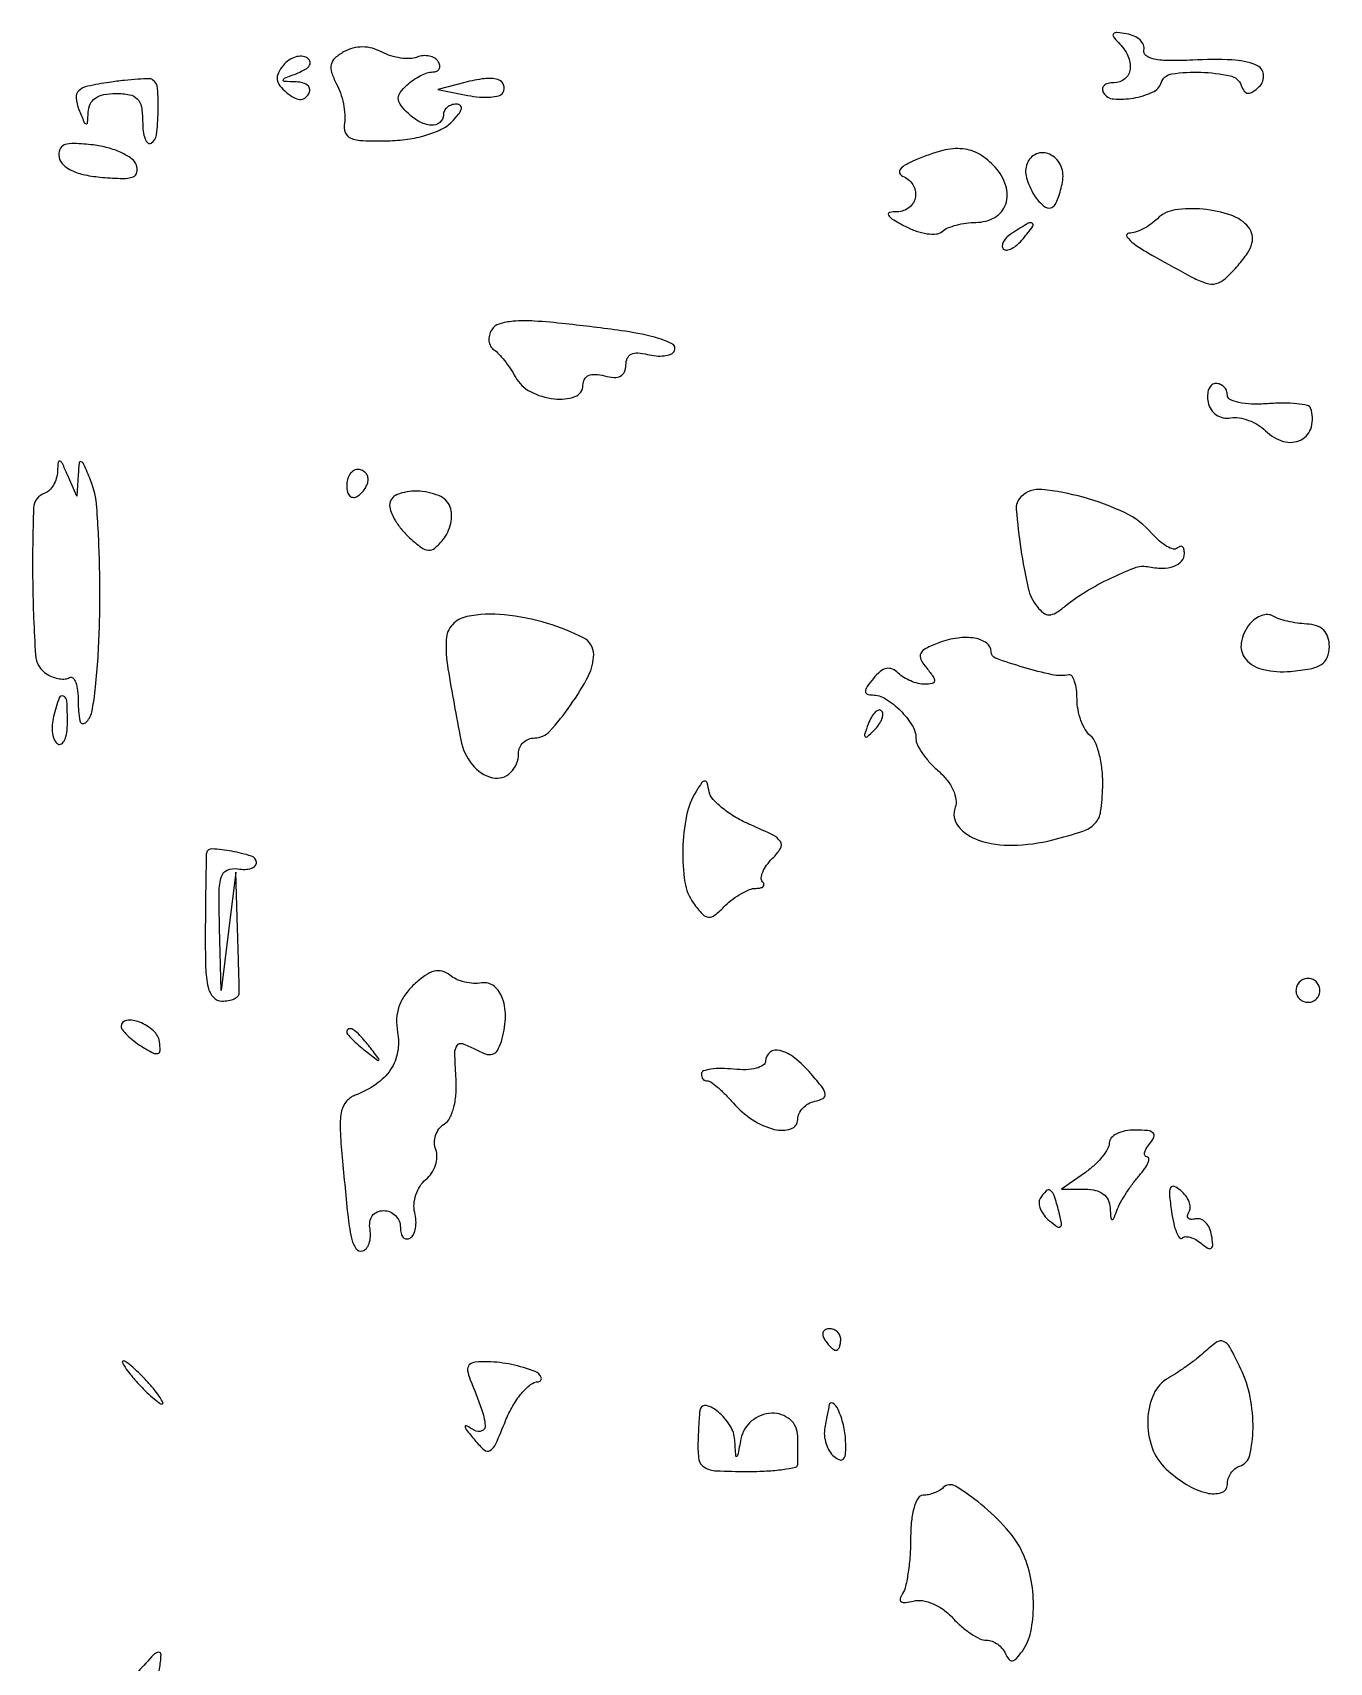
# Model space of a CAD drawing. Extents: x 0 to 5034, y 0 to 2560.
# Drawn here: x 1570.8 to 1691.5, y 1090.9 to 1242.7 of the extents above; entities that cross this region are included whole.
import ezdxf

# ---------------------------------------------------------------- set-up
doc = ezdxf.new("R2010")
doc.units = 0

msp = doc.modelspace()

# ---------------------------------------------------------------- linework, layer by layer
for points in [[(1671.869301, 1241.730699, -0.085088), (1672.740061, 1240.499651, -0.140966), (1672.948512, 1239.253772, -0.196846), (1672.45587, 1238.358456, -0.17141), (1671.440983, 1238, 0.061271), (1670.88593, 1237.931727, 0.130619), (1670.510316, 1237.724306, 0.191575), (1670.370329, 1237.417391, 0.151885), (1670.462011, 1237.061467, 0.239677), (1671.407634, 1236.48593, 0.061969), (1673.245218, 1236.573311, 0.061325), (1675.033367, 1237.114313, 0.21125), (1675.830031, 1237.990092, -0.284157), (1676.830334, 1238.824676, -0.043471), (1679.538116, 1238.972997, -0.043423), (1682.251483, 1238.648691, -0.258967), (1683.291667, 1237.75, 0.067221), (1683.575581, 1237.212138, 0.224514), (1683.915035, 1237.022632, 0.169768), (1684.349412, 1237.142319, 0.03709), (1684.962132, 1237.637132, 0.240045), (1685.365796, 1238.756378, 0.273001), (1684.676661, 1239.647902, 0.085059), (1682.422242, 1240.128471, 0.02334), (1678.77782, 1240.105309, -0.014366), (1676.589638, 1240.052136, -0.049641), (1675.181016, 1240.198643, -0.104328), (1674.418797, 1240.530598, -0.303565), (1674.224842, 1241.041689, 0.157568), (1674.183644, 1241.520559, 0.105118), (1673.866717, 1241.97609, 0.084708), (1673.317959, 1242.33913, 0.062646), (1672.619301, 1242.547862, 0.018889), (1671.717786, 1242.663358, 0.233583), (1671.404429, 1242.542074, 0.364135), (1671.392605, 1242.274389, 0.032792)], [(1599.717566, 1240.861818, 0.055002), (1598.907591, 1240.283448, 0.154088), (1598.556152, 1239.690497, 0.139244), (1598.590701, 1238.962926, 0.041834), (1599.034628, 1237.935297, -0.041385), (1599.414456, 1237.058208, -0.031026), (1599.68912, 1236.041774, -0.031715), (1599.827941, 1235.045732, -0.060332), (1599.791239, 1234.238686, 0.129034), (1599.870147, 1233.37094, 0.211511), (1600.372227, 1232.847123, 0.089256), (1601.499389, 1232.604914, 0.013653), (1603.804631, 1232.590345, 0.030096), (1605.663712, 1232.741558, 0.036033), (1607.379946, 1233.113406, 0.040129), (1608.806249, 1233.65944, 0.085096), (1609.768917, 1234.340345, 0.025012), (1610.416235, 1235.055883, 0.106196), (1610.678097, 1235.566613, 0.293654), (1610.581932, 1235.86778, 0.174353), (1610.214286, 1236, 0.080927), (1609.750485, 1235.924437, 0.091736), (1609.356696, 1235.70625, 0.100718), (1609.093407, 1235.381403, 0.120669), (1609, 1235, -0.226254), (1608.661214, 1234.28964, -0.192832), (1607.861064, 1234.042319, -0.111701), (1606.720995, 1234.399596, -0.064898), (1605.578692, 1235.278451, -0.042722), (1604.978427, 1235.991101, -0.157868), (1604.805956, 1236.545774, -0.159462), (1604.992083, 1237.092827, -0.043835), (1605.607915, 1237.778451, -0.03719), (1606.189547, 1238.24593, -0.033352), (1606.854943, 1238.64117, -0.034931), (1607.502109, 1238.914389, -0.082598), (1608.016811, 1239, 0.097333), (1608.391316, 1239.073601, 0.174905), (1608.620931, 1239.280921, 0.17067), (1608.668481, 1239.591357, 0.092129), (1608.526992, 1239.956326, 0.120907), (1608.196229, 1240.281304, 0.081568), (1607.701305, 1240.475066, 0.073975), (1607.121611, 1240.51146, 0.070473), (1606.546116, 1240.379323, -0.084617), (1605.880091, 1240.245993, -0.042344), (1605.019943, 1240.294121, -0.040442), (1604.114371, 1240.497929, -0.047332), (1603.302318, 1240.838204, 0.055804), (1602.395759, 1241.200195, 0.06555), (1601.479984, 1241.326914, 0.067013), (1600.579451, 1241.211709, 0.062366)], [(1594.100976, 1239.621668, 0.057488), (1593.635136, 1238.907339, 0.145973), (1593.529525, 1238.303422, 0.140024), (1593.771098, 1237.724005, 0.05125), (1594.398641, 1237.08412, 0.043013), (1595.074368, 1236.615103, 0.114702), (1595.632755, 1236.447029, 0.160395), (1596.091949, 1236.566295, 0.111718), (1596.469989, 1236.951442, 0.160372), (1596.566887, 1237.355191, 0.182326), (1596.397067, 1237.712949, 0.122911), (1595.955604, 1237.967079, 0.059795), (1595.309017, 1238.070285, -0.005569), (1594.191105, 1238.126195, -0.440334), (1594.091643, 1238.249161, -0.264279), (1594.219805, 1238.412198, -0.00365), (1595.433624, 1238.897783, 0.039121), (1596.163323, 1239.251571, 0.124256), (1596.547085, 1239.628861, 0.239959), (1596.574538, 1239.991079, 0.156729), (1596.29693, 1240.316487, 0.130406), (1595.802866, 1240.466199, 0.085538), (1595.210363, 1240.385249, 0.075531), (1594.611374, 1240.090554, 0.067623)], [(1577.890014, 1238.032441, 0.016507), (1575.884257, 1237.6686, 0.130538), (1575.050609, 1237.242965, 0.240978), (1574.800911, 1236.591826, 0.067428), (1575.069729, 1235.5, 0.005355), (1575.536158, 1234.354775, 0.226355), (1575.72831, 1234.183468, 0.474731), (1575.871108, 1234.281908, 0.010162), (1575.929715, 1235.25, -0.103678), (1576.122809, 1236.016573, -0.13065), (1576.599832, 1236.567971, -0.102661), (1577.387967, 1236.894851, -0.047173), (1578.5, 1237, -0.045716), (1579.776371, 1236.883055, -0.154801), (1580.505766, 1236.494098, -0.151442), (1580.886818, 1235.749731, -0.04316), (1581, 1234.440983, 0.029334), (1581.055663, 1233.49303, 0.061374), (1581.230953, 1232.776414, 0.116795), (1581.488294, 1232.396215, 0.336059), (1581.786222, 1232.367878, 0.227029), (1582.285586, 1233.1457, 0.025241), (1582.4454, 1235.308083, 0.025235), (1582.386521, 1237.47554, 0.227221), (1581.923899, 1238.275209, 0.157559), (1581.608746, 1238.368198, 0.00862), (1580.564087, 1238.323386, 0.012698), (1579.303859, 1238.215368, 0.008884)], [(1611, 1238.02693), (1608.5, 1237.368911), (1611.273867, 1236.818565, 0.029013), (1612.372014, 1236.666219, 0.038806), (1613.377566, 1236.663941, 0.043242), (1614.169403, 1236.793139, 0.194668), (1614.540179, 1237.065011, 0.229908), (1614.614918, 1237.798011, 0.243429), (1614.084723, 1238.284932, 0.097286), (1612.813872, 1238.375759, 0.033702)], [(1573.222866, 1231.053338, 0.157145), (1573.594512, 1230.370861, 0.081948), (1574.403962, 1229.820793, 0.058647), (1575.628682, 1229.420117, 0.029061), (1577.249904, 1229.190136, 0.014607), (1579.153061, 1229.088031, 0.093174), (1580.103171, 1229.242749, 0.254585), (1580.471244, 1229.65822, 0.149297), (1580.423533, 1230.338675, 0.146321), (1579.969352, 1230.927535, 0.047507), (1579.009738, 1231.487582, 0.042644), (1577.764683, 1231.939393, 0.03668), (1576.396495, 1232.201877, 0.017451), (1574.630172, 1232.345831, 0.098734), (1573.700696, 1232.204967, 0.224428), (1573.278787, 1231.780198, 0.132618)], [(1653, 1230.822543, 0.027552), (1652.063105, 1230.366556, 0.093901), (1651.544365, 1229.933783, 0.261405), (1651.480851, 1229.578461, 0.222879), (1651.75, 1229.302596, -0.160463), (1652.709743, 1228.530696, -0.183219), (1652.957456, 1227.384367, -0.188943), (1652.382673, 1226.38762, -0.168007), (1651.25, 1225.985258, 0.050152), (1650.545477, 1225.908414, 0.505011), (1650.441264, 1225.679153, 0.133455), (1650.800735, 1225.311394, 0.010609), (1652, 1224.640208, 0.038686), (1653.033615, 1224.188899, 0.048691), (1654.048364, 1223.943751, 0.056719), (1654.90732, 1223.921051, 0.161406), (1655.45, 1224.154949, -0.083342), (1655.967388, 1224.47983, -0.032948), (1656.765135, 1224.751766, -0.031475), (1657.683716, 1224.937709, -0.034212), (1658.593011, 1225, 0.130581), (1660.340358, 1225.464255, 0.181708), (1661.363373, 1226.698935, 0.163805), (1661.37655, 1228.410519, 0.105018), (1660.369123, 1230.144618, 0.074014), (1658.916703, 1231.337196, 0.112465), (1657.370519, 1231.842261, 0.089139), (1655.498361, 1231.680723, 0.033508)], [(1663.35027, 1230.470406, 0.161949), (1663.290643, 1229.154972, 0.071004), (1664.006784, 1227.540869, 0.090939), (1665.008839, 1226.445047, 0.374715), (1665.834937, 1226.501604, 0.089967), (1666.065901, 1226.834931, 0.023631), (1666.307404, 1227.440905, 0.023212), (1666.521077, 1228.168676, 0.021932), (1666.671085, 1228.926974, 0.153971), (1666.447509, 1230.36631, 0.170648), (1665.44337, 1231.346075, 0.212097), (1664.216459, 1231.367024, 0.203611)], [(1675.482689, 1225.339831, -0.042765), (1674.872531, 1224.825987, -0.035921), (1674.148263, 1224.389245, -0.037394), (1673.423898, 1224.086342, -0.077695), (1672.821429, 1223.985258, 0.591598), (1672.650513, 1223.665751, 0.097227), (1673.281085, 1223.016856, 0.023994), (1675.216694, 1221.808994, 0.004949), (1678.745334, 1219.881204, 0.043378), (1680.035428, 1219.330555, 0.144106), (1680.94774, 1219.302743, 0.122975), (1681.814904, 1219.777026, 0.027791), (1682.993013, 1220.991944, 0.03007), (1683.867098, 1222.131476, 0.081881), (1684.290349, 1223.052387, 0.121384), (1684.310562, 1223.834918, 0.119809), (1683.965512, 1224.541555, 0.138377), (1682.341702, 1225.659786, 0.058624), (1679.732893, 1226.218408, 0.05899), (1677.114121, 1226.155507, 0.162288)], [(1662.02896, 1224.03906, 0.044429), (1661.507686, 1223.640546, 0.073916), (1661.159984, 1223.21208, 0.108439), (1661.032091, 1222.823706, 0.225585), (1661.13646, 1222.530207, 0.234162), (1661.452534, 1222.423579, 0.085026), (1661.916631, 1222.569338, 0.06172), (1662.453252, 1222.934292, 0.039407), (1662.979944, 1223.475834, 0.011124), (1663.89468, 1224.6293, 0.447869), (1663.839289, 1224.911334, 0.273213), (1663.458847, 1224.911828, 0.007952)], [(1613.501657, 1215.002681, 0.078218), (1613.284795, 1214.486094, 0.08803), (1613.24945, 1213.949145, 0.09734), (1613.397932, 1213.475766, 0.122557), (1613.707348, 1213.138197, -0.059461), (1614.149176, 1212.763194, -0.020371), (1614.695899, 1212.123909, -0.019917), (1615.247297, 1211.362778, -0.021732), (1615.719517, 1210.581493, 0.150988), (1617.099669, 1209.240842, 0.088391), (1619.323615, 1208.565436, 0.114778), (1621.253002, 1208.778593, 0.318181), (1622, 1209.83361, -0.122522), (1622.138714, 1210.391191, -0.169095), (1622.513813, 1210.739317, -0.119863), (1623.1378, 1210.849329, -0.047962), (1624, 1210.710251, 0.047845), (1624.890977, 1210.566318, 0.132821), (1625.507555, 1210.691017, 0.177688), (1625.870212, 1211.076079, 0.101279), (1626, 1211.710251, -0.101269), (1626.129753, 1212.34432, -0.17762), (1626.492325, 1212.729422, -0.132841), (1627.108656, 1212.85424, -0.047901), (1627.999004, 1212.710511, 0.040785), (1628.800431, 1212.56943, 0.050859), (1629.555938, 1212.576156, 0.059614), (1630.160564, 1212.717482, 0.168702), (1630.492093, 1212.987207, 0.438361), (1630.29564, 1213.689686, 0.055891), (1628.647128, 1214.310519, 0.028006), (1625.569673, 1214.910397, 0.006639), (1620.379772, 1215.553253, 0.01172), (1617.477834, 1215.804967, 0.035756), (1615.50171, 1215.788377, 0.055355), (1614.18914, 1215.5353, 0.180976)], [(1680.212928, 1208.25, 0.089521), (1680.482153, 1207.578322, 0.101708), (1680.960519, 1207.077533, 0.102469), (1681.59449, 1206.808485, 0.092175), (1682.308691, 1206.79899, -0.082648), (1683.083697, 1206.803343, -0.049332), (1683.977407, 1206.567617, -0.047753), (1684.846549, 1206.145729, -0.059585), (1685.551378, 1205.591479, 0.125812), (1687.208129, 1204.609398, 0.189495), (1688.860326, 1204.758109, 0.21544), (1689.826819, 1205.948195, 0.151984), (1689.75, 1207.69429, 0.26076), (1689.453767, 1207.951502, 0.024845), (1688.471875, 1208.105096, 0.02669), (1687.205015, 1208.171188, 0.01771), (1685.75, 1208.117821, -0.024662), (1684.256087, 1208.083807, -0.046305), (1683.058022, 1208.227168, -0.064381), (1682.252734, 1208.51223, -0.282685), (1682, 1208.923531, 0.09874), (1681.918071, 1209.334357, 0.097874), (1681.684711, 1209.683787, 0.098015), (1681.336293, 1209.917808, 0.099338), (1680.926676, 1210, 0.177122), (1680.546904, 1209.861111, 0.121168), (1680.274266, 1209.485938, 0.089798), (1680.154653, 1208.919601, 0.057986)], [(1573.070285, 1201.833333, -0.060154), (1572.961453, 1201.168713, -0.060015), (1572.697521, 1200.548542, -0.065739), (1572.326074, 1200.063497, -0.116579), (1571.9, 1199.8, 0.312818), (1570.847356, 1198.394119, 0.012086), (1570.763987, 1191.547872, 0.01312), (1571.024742, 1184.730919, 0.242797), (1572.102254, 1182.936803, 0.050333), (1572.659564, 1182.665531, 0.051298), (1573.256309, 1182.513216, 0.056439), (1573.802278, 1182.494294, 0.119428), (1574.202254, 1182.625, -0.350213), (1574.504873, 1182.588463, -0.108862), (1574.765662, 1182.172536, -0.057968), (1574.943524, 1181.403785, -0.027897), (1575, 1180.39235, 0.044764), (1575.161591, 1178.59106, 0.576446), (1575.671823, 1178.40711, 0.169194), (1576.266219, 1179.408313, 0.02532), (1576.621029, 1181.757233, 0.017359), (1576.973966, 1187.215094, 0.013652), (1576.98913, 1193.14168, 0.011463), (1576.735298, 1198.462549, 0.079192), (1576.144787, 1201, 0.005091), (1575.530422, 1202.465825, 0.1908), (1575.280837, 1202.716041, 0.502394), (1575.095986, 1202.609826, 0.012852), (1574.993101, 1201.5), (1574.859429, 1199.5), (1574, 1201.5, 0.007772), (1573.526294, 1202.556778, 0.200003), (1573.298987, 1202.763936, 0.483281), (1573.135261, 1202.662173, 0.018046)], [(1600, 1200.440983, 0.066118), (1600.073267, 1199.889346, 0.138808), (1600.29375, 1199.521475, 0.191142), (1600.620352, 1199.392057, 0.139169), (1601, 1199.5, 0.06081), (1601.382515, 1199.806203, 0.051032), (1601.70625, 1200.2129, 0.053229), (1601.926698, 1200.653442, 0.089642), (1602, 1201.059017, 0.105429), (1601.923444, 1201.418051, 0.099231), (1601.70625, 1201.723586, 0.096318), (1601.381732, 1201.928382, 0.092995), (1601, 1202, 0.153634), (1600.618621, 1201.879982, 0.097988), (1600.29375, 1201.542039, 0.080552), (1600.074545, 1201.037096, 0.062283)], [(1604, 1198.654988, 0.100388), (1604.128479, 1198.021524, 0.037575), (1604.545381, 1197.211509, 0.035361), (1605.146161, 1196.371989, 0.035867), (1605.856618, 1195.629759, 0.022376), (1606.954282, 1194.722305, 0.149149), (1607.612964, 1194.481897, 0.193249), (1608.201872, 1194.682261, 0.042109), (1608.968493, 1195.462037, 0.064457), (1609.405472, 1196.152892, 0.054002), (1609.6845, 1196.974601, 0.056191), (1609.772983, 1197.796908, 0.09058), (1609.64326, 1198.487265, 0.209925), (1608.585183, 1199.556296, 0.086967), (1606.550626, 1199.975523, 0.100121), (1604.685576, 1199.655635, 0.309708)], [(1662.77028, 1199.436947, 0.221796), (1662.340517, 1198.255469, 0.014743), (1662.773597, 1194.575217, 0.019093), (1663.449853, 1190.957656, 0.11198), (1664.278434, 1189.224772, 0.05969), (1664.866594, 1188.639999, 0.171596), (1665.404455, 1188.459731, 0.135992), (1666.019396, 1188.641109, 0.032517), (1666.893382, 1189.267902, -0.03599), (1668.792666, 1190.610142, -0.023921), (1671.140086, 1191.878654, -0.020291), (1673.377585, 1192.843229, -0.140436), (1674.555439, 1192.946433, 0.045734), (1675.940717, 1192.807096, 0.087547), (1677.039611, 1192.990988, 0.129292), (1677.737977, 1193.466323, 0.180943), (1678, 1194.166667, 0.056329), (1677.954494, 1194.569315, 0.169479), (1677.809509, 1194.800134, 0.254873), (1677.597956, 1194.837552, 0.11585), (1677.351521, 1194.684855, -0.263075), (1676.977204, 1194.580894, -0.069149), (1676.377865, 1194.821437, -0.051722), (1675.667261, 1195.332072, -0.032486), (1674.947576, 1196.060445, 0.102761), (1672.477685, 1197.944087, 0.044092), (1668.575432, 1199.40672, 0.042068), (1664.726935, 1200.13249, 0.225643)], [(1611.175502, 1188.302638, 0.160699), (1609.836019, 1187.545339, 0.173896), (1609.263277, 1186.164617, 0.054229), (1609.425187, 1183.446122, 0.005067), (1610.614635, 1176.83354, 0.121357), (1611.67642, 1174.516161, 0.168374), (1613.589251, 1173.300844, 0.25985), (1615.259744, 1173.774096, 0.19914), (1616, 1175.559017, -0.104254), (1616.115904, 1176.108848, -0.099026), (1616.444943, 1176.576711, -0.096634), (1616.936515, 1176.890265, -0.094057), (1617.514698, 1177, 0.211551), (1618.886347, 1177.607538, 0.030705), (1620.842068, 1180.048412, 0.033855), (1622.508346, 1182.788135, 0.119515), (1622.996262, 1184.774751, 0.28162), (1622.063482, 1186.309595, 0.046447), (1618.705003, 1187.662164, 0.04676), (1614.673728, 1188.465005, 0.074895)], [(1684.096054, 1187.615738, 0.131866), (1683.291638, 1185.864085, 0.2226), (1683.71405, 1184.336442, 0.164125), (1685.351469, 1183.360216, 0.074048), (1687.877242, 1183.19722, 0.023788), (1689.715566, 1183.439334, 0.09723), (1690.759308, 1183.847006, 0.156364), (1691.30628, 1184.503871, 0.096334), (1691.5, 1185.5, 0.076105), (1691.365251, 1186.380154, 0.121401), (1690.97238, 1187.027528, 0.116789), (1690.31078, 1187.434249, 0.067133), (1689.385982, 1187.606942, -0.02398), (1688.501596, 1187.694332, -0.021236), (1687.592546, 1187.868133, -0.021786), (1686.78709, 1188.095341, -0.058834), (1686.249289, 1188.345931, 0.136376), (1685.773127, 1188.484141, 0.084793), (1685.194922, 1188.392157, 0.073719), (1684.604682, 1188.089271, 0.064284)], [(1655.135855, 1185.858598, 0.025771), (1653.91593, 1185.332223, 0.168472), (1653.454538, 1184.864055, 0.235773), (1653.465022, 1184.306157, 0.05276), (1654.0083, 1183.489999, -0.018947), (1654.618423, 1182.695426, -0.187409), (1654.719261, 1182.294538, -0.325498), (1654.503154, 1182.064166, -0.047028), (1653.822445, 1182, -0.061029), (1653.201583, 1182.076064, -0.03909), (1652.511644, 1182.3062, -0.038911), (1651.860873, 1182.643243, -0.057498), (1651.357618, 1183.042382, 0.095726), (1650.811415, 1183.411687, 0.155155), (1650.258232, 1183.464846, 0.120521), (1649.675168, 1183.181799, 0.046596), (1649.035174, 1182.542382, 0.020427), (1648.454816, 1181.781924, 0.1397), (1648.302108, 1181.341027, 0.325526), (1648.464172, 1181.090172, 0.092207), (1648.948984, 1181, -0.140711), (1650.177887, 1180.647174, -0.056934), (1651.55403, 1179.550368, -0.056925), (1652.647936, 1178.170765, -0.140075), (1653, 1176.938724, 0.118345), (1653.14078, 1176.352269, 0.034315), (1653.622304, 1175.548584, 0.032418), (1654.307698, 1174.689138, 0.029591), (1655.118481, 1173.897242, -0.048011), (1655.908968, 1173.066208, -0.058807), (1656.466083, 1172.151322, -0.06841), (1656.731588, 1171.270879, -0.131421), (1656.654815, 1170.542847, 0.269625), (1656.938407, 1168.78908, 0.141287), (1658.81981, 1167.493531, 0.086173), (1662.027841, 1167.007364, 0.056845), (1665.733131, 1167.510967, 0.016114), (1668.52602, 1168.31674, 0.125146), (1669.664989, 1169.03416, 0.155384), (1670.201348, 1170.140573, 0.028878), (1670.396398, 1172.420344, 0.031154), (1670.343934, 1173.932509, 0.034522), (1670.102379, 1175.374394, 0.036904), (1669.724874, 1176.557866, 0.124632), (1669.25, 1177.208433, -0.088895), (1668.770568, 1177.776252, -0.043251), (1668.367188, 1178.638837, -0.041073), (1668.09238, 1179.636137, -0.046729), (1668, 1180.622445, 0.030029), (1667.945802, 1181.524063, 0.050669), (1667.779687, 1182.262295, 0.070697), (1667.537559, 1182.746437, 0.293631), (1667.25, 1182.866219, -0.096344), (1665.694659, 1182.89045, -0.020214), (1663.043444, 1183.56204, -0.013409), (1660.424326, 1184.416448, -0.3172), (1660, 1185.018011, 0.241477), (1659.589495, 1185.818436, 0.113461), (1658.487388, 1186.280607, 0.078248), (1656.892729, 1186.304442, 0.053698)], [(1572.710511, 1179.000996, 0.046215), (1572.577577, 1178.194768, 0.054994), (1572.607491, 1177.424696, 0.064046), (1572.78447, 1176.801315, 0.15438), (1573.09388, 1176.441979, 0.293546), (1573.436488, 1176.447967, 0.140077), (1573.733827, 1176.798181, 0.072514), (1573.935787, 1177.498384, 0.034022), (1574, 1178.440983, 0.013228), (1573.947157, 1180.438062, 0.284356), (1573.625086, 1180.901836, 0.439388), (1573.224963, 1180.72398, 0.01719)], [(1648.564293, 1178.293128, 0.008399), (1648.21821, 1177.336218, 0.286372), (1648.270328, 1177.111181, 0.400052), (1648.463552, 1177.106486, 0.011214), (1649.124088, 1177.733333, 0.043285), (1649.558688, 1178.246577, 0.063152), (1649.837219, 1178.768815, 0.082976), (1649.927901, 1179.220211, 0.20742), (1649.806872, 1179.526461, 0.278911), (1649.538684, 1179.59249, 0.120343), (1649.210949, 1179.395085, 0.070189), (1648.866277, 1178.940734, 0.036269)], [(1632.527411, 1172.023295, 0.091681), (1631.635203, 1169.770391, 0.04284), (1631.293755, 1166.638599, 0.042626), (1631.484363, 1163.579649, 0.121579), (1632.288416, 1161.620246, 0.024971), (1633.127821, 1160.58499, 0.192728), (1633.676314, 1160.314077, 0.193115), (1634.259591, 1160.496775, 0.025085), (1635.246246, 1161.389103, -0.034444), (1635.954034, 1162.005559, -0.033279), (1636.747632, 1162.526799, -0.035118), (1637.507877, 1162.888805, -0.093823), (1638.095238, 1163, 0.049446), (1638.528308, 1163.042933, 0.14801), (1638.787798, 1163.181845, 0.260344), (1638.84523, 1163.384609, 0.138892), (1638.714286, 1163.619048, -0.227388), (1638.590904, 1163.969821, -0.074617), (1638.734309, 1164.513476, -0.056806), (1639.100943, 1165.153291, -0.037907), (1639.651751, 1165.794608, 0.056746), (1640.389858, 1166.72239, 0.291635), (1640.384294, 1167.349507, 0.135746), (1639.720549, 1167.937023, 0.011573), (1637.634698, 1168.897584, -0.030296), (1636.244568, 1169.60196, -0.035218), (1635.02156, 1170.438617, -0.037845), (1634.110901, 1171.280262, -0.139061), (1633.757105, 1171.972024, 0.018726), (1633.55571, 1172.817457, 0.325247), (1633.346241, 1172.983607, 0.255124), (1633.077722, 1172.851265, 0.013341)], [(1586.944444, 1166.283022, 0.044248), (1586.921005, 1166.061441, 0.000289), (1586.888889, 1164.100325, 0.001155), (1586.85864, 1161.857754, 0.000737), (1586.833333, 1159.25, 0.008218), (1586.862997, 1155.634598, 0.050508), (1587.095998, 1153.788793, 0.128818), (1587.585444, 1152.854875, 0.211013), (1588.388889, 1152.5, 0.044597), (1589.005609, 1152.555117, 0.064442), (1589.526736, 1152.720313, 0.084323), (1589.879055, 1152.963385, 0.20235), (1590, 1153.25, 0.006425), (1589.993483, 1153.757158, 0.000365), (1589.95212, 1155.321875, 0.000559), (1589.899439, 1157.184355, 0.00041), (1589.837003, 1159.25), (1589.674007, 1164.5), (1589, 1159), (1588.325993, 1153.5), (1588.162997, 1159.312858, -0.007877), (1588.121782, 1162.669107, -0.073532), (1588.337833, 1164.095987, -0.222664), (1588.886024, 1164.70211, -0.142244), (1589.846723, 1164.812858, 0.0471), (1590.547014, 1164.76116, 0.080396), (1591.122558, 1164.866419, 0.119916), (1591.485655, 1165.104323, 0.217121), (1591.596723, 1165.434527, 0.301516), (1591.127981, 1166.003828, 0.028977), (1589.295571, 1166.449023, 0.029311), (1587.452294, 1166.674641, 0.376447)], [(1606.293263, 1154.058589, 0.05093), (1605.417504, 1153.058063, 0.070028), (1604.869015, 1151.997789, 0.072445), (1604.645948, 1150.855985, 0.059364), (1604.733361, 1149.614499, -0.091444), (1604.745375, 1147.767202, -0.103972), (1604.084756, 1146.127881, -0.093686), (1602.749355, 1144.770136, -0.061332), (1600.801096, 1143.745038, 0.124585), (1599.982476, 1143.173207, 0.122185), (1599.527142, 1142.27682, 0.065326), (1599.385937, 1140.816093, 0.014448), (1599.544577, 1138.300992, 0.002351), (1600.093026, 1132.640346, 0.027421), (1600.438365, 1130.446298, 0.099061), (1600.857174, 1129.478529, 0.314258), (1601.483614, 1129.245646, 0.162867), (1601.836894, 1129.475062, 0.085629), (1602.091203, 1129.939346, 0.070047), (1602.211162, 1130.561749, 0.054643), (1602.170756, 1131.25, -0.077226), (1602.16108, 1131.957623, -0.122088), (1602.386939, 1132.517489, -0.134078), (1602.828656, 1132.873089, -0.103174), (1603.437142, 1133, -0.098787), (1604.033594, 1132.880995, -0.097885), (1604.54091, 1132.542039, -0.098003), (1604.880674, 1132.035958, -0.09929), (1605, 1131.440983, 0.05878), (1605.065685, 1130.884171, 0.126121), (1605.266173, 1130.504431, 0.191145), (1605.562686, 1130.358858, 0.159385), (1605.90612, 1130.441979, 0.143775), (1606.218237, 1130.789604, 0.066853), (1606.406347, 1131.371778, 0.058043), (1606.451296, 1132.083578, 0.050765), (1606.336597, 1132.820852, -0.08411), (1606.26704, 1133.609666, -0.061307), (1606.444261, 1134.473567, -0.06068), (1606.829019, 1135.278268, -0.077871), (1607.371036, 1135.89297, 0.073076), (1607.904397, 1136.48635, 0.066493), (1608.265313, 1137.226877, 0.070009), (1608.406053, 1137.99629, 0.102238), (1608.294842, 1138.674038, -0.090473), (1608.173164, 1139.320825, -0.08005), (1608.278605, 1139.998922, -0.080854), (1608.589904, 1140.603678, -0.09541), (1609.062851, 1141.038844, 0.136731), (1609.602134, 1141.623038, 0.057366), (1609.981438, 1142.633622, 0.046993), (1610.181781, 1143.954408, 0.030976), (1610.173613, 1145.49181, -0.009967), (1610.070431, 1147.671084, -0.156155), (1610.275626, 1148.3782, -0.338992), (1610.770346, 1148.544833, -0.040676), (1611.897896, 1148.054644, 0.034017), (1612.932992, 1147.588186, 0.157971), (1613.579552, 1147.560996, 0.196385), (1614.03697, 1147.915383, 0.056871), (1614.400233, 1148.750753, 0.061324), (1614.775502, 1150.884768, 0.094655), (1614.520132, 1152.734769, 0.141157), (1613.717926, 1153.891449, 0.219352), (1612.562221, 1154.189127, -0.061692), (1611.815041, 1154.146832, -0.043824), (1610.984991, 1154.275914, -0.04424), (1610.201424, 1154.544559, -0.068611), (1609.595045, 1154.92112, 0.107962), (1608.895122, 1155.283404, 0.130245), (1608.157112, 1155.285995, 0.090954), (1607.31723, 1154.893739, 0.032933)], [(1688.552786, 1154.08541, 0.099038), (1688.401684, 1153.679226, 0.097945), (1688.417584, 1153.244476, 0.097945), (1688.597789, 1152.848514, 0.099038), (1688.91459, 1152.552786, 0.099038), (1689.320774, 1152.401684, 0.097945), (1689.755524, 1152.417584, 0.097945), (1690.151486, 1152.597789, 0.099038), (1690.447214, 1152.91459, 0.099038), (1690.598316, 1153.320774, 0.097945), (1690.582416, 1153.755524, 0.097945), (1690.402211, 1154.151486, 0.099038), (1690.08541, 1154.447214, 0.099038), (1689.679226, 1154.598316, 0.097945), (1689.244476, 1154.582416, 0.097945), (1688.848514, 1154.402211, 0.099038)], [(1579, 1150.152063, 0.169694), (1579.116313, 1149.81922, 0.031185), (1579.559287, 1149.32891, 0.030356), (1580.174957, 1148.796472, 0.023527), (1580.903957, 1148.292053, 0.015919), (1581.949586, 1147.684429, 0.188427), (1582.406864, 1147.62832, 0.337719), (1582.623192, 1147.901928, 0.040862), (1582.570828, 1148.718378, 0.179083), (1582.010568, 1149.743591, 0.083808), (1580.701546, 1150.5444, 0.123006), (1579.500796, 1150.70996, 0.38299)], [(1600, 1149.622445, 0.184603), (1600.08115, 1149.410139, 0.013803), (1600.514062, 1148.952641, 0.017649), (1601.079598, 1148.425681, 0.012436), (1601.75, 1147.872445, 0.001576), (1602.879507, 1146.99236, 0.377591), (1603, 1147, 0.377591), (1603.00764, 1147.120493, 0.001576), (1602.127555, 1148.25, 0.017685), (1601.23668, 1149.306759, 0.065617), (1600.573889, 1149.869516, 0.241985), (1600.193395, 1149.90695, 0.307699)], [(1639, 1146.924634, -0.258918), (1638.782916, 1146.533523, -0.076711), (1638.130887, 1146.25457, -0.055314), (1637.170954, 1146.118685, -0.033667), (1636.024829, 1146.161344, 0.023225), (1634.882658, 1146.227745, 0.038078), (1633.916321, 1146.165339, 0.045397), (1633.222834, 1146.001982, 0.313459), (1633.024829, 1145.73671, 0.078063), (1633.058762, 1145.46023, 0.102729), (1633.176416, 1145.235704, 0.11871), (1633.358368, 1145.098222, 0.131845), (1633.575736, 1145.065685, -0.186965), (1633.89616, 1144.981795, -0.019564), (1634.518365, 1144.494045, -0.022128), (1635.235306, 1143.82852, -0.01597), (1635.976205, 1143.027436, 0.069452), (1637.763367, 1141.467338, 0.082228), (1639.813212, 1140.564446, 0.139687), (1641.355221, 1140.605729, 0.327635), (1642, 1141.484093, -0.108439), (1642.120137, 1142.031515, -0.080674), (1642.466977, 1142.546109, -0.076024), (1642.982282, 1142.950163, -0.078302), (1643.589707, 1143.176676, 0.068049), (1644.357149, 1143.445162, 0.320368), (1644.560024, 1143.836471, 0.132156), (1644.295665, 1144.45387, 0.012129), (1643.222412, 1145.75, 0.044416), (1641.723209, 1147.192592, 0.101863), (1640.335557, 1147.905093, 0.22845), (1639.415994, 1147.739792, 0.240413)], [(1671, 1139.306704, -0.130667), (1670.849828, 1138.74188, -0.040018), (1670.347139, 1138.006657, -0.036998), (1669.628042, 1137.240422, -0.033049), (1668.777494, 1136.556704), (1666.554988, 1135), (1668.777494, 1135, -0.06003), (1669.72571, 1134.885745, -0.102932), (1670.44178, 1134.54427, -0.119377), (1670.894148, 1133.988342, -0.10042), (1671.078947, 1133.25, 0.007583), (1671.134932, 1132.321871, 0.286981), (1671.253896, 1132.160193, 0.409716), (1671.406391, 1132.224704, 0.010133), (1671.709435, 1133, -0.037571), (1672.027585, 1133.698392, -0.016473), (1672.546782, 1134.573437, -0.016194), (1673.161355, 1135.470152, -0.020859), (1673.785475, 1136.25, 0.023915), (1674.316922, 1136.92243, 0.054435), (1674.633783, 1137.485938, 0.119267), (1674.694646, 1137.849069, 0.393467), (1674.532543, 1138, -0.260789), (1674.332756, 1138.111808, -0.191135), (1674.28822, 1138.367188, -0.086782), (1674.448121, 1138.769645, -0.035367), (1674.792518, 1139.25, 0.071134), (1675.160449, 1139.849174, 0.321037), (1675.078669, 1140.227992, 0.16336), (1674.576209, 1140.44819, 0.022297), (1673.414963, 1140.5, 0.047442), (1672.490701, 1140.412104, 0.06743), (1671.709395, 1140.149469, 0.08759), (1671.182663, 1139.762451, 0.19294)], [(1664.570027, 1134.113307, 0.158778), (1664.466242, 1133.686706, 0.080334), (1664.597278, 1133.143258, 0.06677), (1664.933566, 1132.569661, 0.053666), (1665.432336, 1132.056156, 0.020832), (1666.182735, 1131.484437, 0.365866), (1666.465478, 1131.510543, 0.250132), (1666.562492, 1131.839186, 0.013155), (1666.304694, 1132.942849, 0.014693), (1665.876895, 1134.402167, 0.167202), (1665.52057, 1134.874917, 0.367379), (1665.120745, 1134.830527, 0.05067)], [(1676.797055, 1132.929391, 0.018871), (1677.005322, 1131.806977, 0.038756), (1677.26826, 1130.952967, 0.064957), (1677.539763, 1130.462859, 0.458796), (1677.778295, 1130.444961, -0.191828), (1678.077087, 1130.57353, -0.075944), (1678.528665, 1130.517108, -0.06034), (1679.055205, 1130.296701, -0.043968), (1679.577698, 1129.935517, 0.034281), (1680.188666, 1129.495466, 0.31616), (1680.496946, 1129.512988, 0.247345), (1680.638303, 1129.832413, 0.024423), (1680.53687, 1130.694193, 0.065327), (1680.332244, 1131.36407, 0.086776), (1679.973198, 1131.888828, 0.105984), (1679.520411, 1132.18967, 0.151626), (1679.042834, 1132.225223, -0.065437), (1678.626189, 1132.185117, -0.191649), (1678.366817, 1132.298907, -0.24064), (1678.291936, 1132.535631, -0.097214), (1678.41466, 1132.861917, 0.145982), (1678.530831, 1133.29227, 0.083179), (1678.427034, 1133.825554, 0.070754), (1678.125547, 1134.378102, 0.059399), (1677.665741, 1134.862447, 0.070219), (1677.035039, 1135.251321, 0.411278), (1676.706627, 1135.12467, 0.130788), (1676.604629, 1134.501526, 0.011969)], [(1644.5, 1121, 0.029505), (1644.768994, 1120.617226, 0.035638), (1645.066025, 1120.29375, 0.038439), (1645.34829, 1120.065539, 0.151918), (1645.559017, 1120, 0.210953), (1645.727648, 1120.07446, 0.081139), (1645.870461, 1120.29375, 0.061769), (1645.967655, 1120.617151, 0.042167), (1646, 1121, 0.105053), (1645.918938, 1121.381556, 0.099167), (1645.688914, 1121.70625, 0.09642), (1645.345238, 1121.923877, 0.093332), (1644.940983, 1122, 0.108972), (1644.586039, 1121.921712, 0.182303), (1644.3746, 1121.70625, 0.161196), (1644.343488, 1121.3821, 0.082592)], [(1679.779197, 1119.75, -0.020156), (1679.122812, 1119.1953, -0.010596), (1678.265967, 1118.557161, -0.010524), (1677.359193, 1117.939598, -0.01592), (1676.542704, 1117.44459, 0.160077), (1675.13867, 1115.907408, 0.098812), (1674.585652, 1113.49908, 0.092846), (1674.991449, 1110.926209, 0.120371), (1676.298217, 1108.936796, 0.050798), (1678.181016, 1107.509891, 0.075606), (1680.085144, 1106.713624, 0.136699), (1681.438016, 1106.749564, 0.329316), (1682, 1107.510286, -0.079856), (1682.085883, 1108.044599, -0.068387), (1682.336731, 1108.556932, -0.070211), (1682.708177, 1108.970277, -0.094478), (1683.146317, 1109.215439, 0.259148), (1684.080964, 1110.235137, 0.05578), (1684.38661, 1112.70098, 0.051621), (1684.118633, 1115.628828, 0.062244), (1683.253638, 1118.25, 0.011558), (1682.231487, 1120.281363, 0.170097), (1681.652097, 1120.815221, 0.26436), (1680.997359, 1120.743344, 0.028933)], [(1580.5, 1117, 0.012769), (1581.229731, 1116.233916, 0.017642), (1581.92517, 1115.5875, 0.014322), (1582.525997, 1115.096686, 0.165568), (1582.809975, 1115, 0.549874), (1582.889734, 1115.12573, 0.034935), (1582.63142, 1115.5875, 0.02599), (1582.159597, 1116.232121, 0.012939), (1581.5, 1117, 0.012769), (1580.770269, 1117.766084, 0.017642), (1580.07483, 1118.4125, 0.014322), (1579.474003, 1118.903314, 0.165568), (1579.190025, 1119, 0.549874), (1579.110266, 1118.87427, 0.034935), (1579.36858, 1118.4125, 0.02599), (1579.840403, 1117.767879, 0.012939)], [(1611.506465, 1117.25, -0.011288), (1612.562377, 1114.511063, -0.065222), (1612.892869, 1112.998561, -0.323867), (1612.585852, 1112.488171, -0.240811), (1611.907524, 1112.535587, 0.011246), (1611.144943, 1112.97213, 0.57762), (1611.026564, 1112.899523, 0.161063), (1611.122363, 1112.63409, 0.004056), (1611.932233, 1111.619918, 0.043288), (1612.808258, 1110.71376, 0.331392), (1613.363318, 1110.67162, 0.148319), (1613.881164, 1111.271572, 0.009517), (1614.789187, 1113.427959, -0.035547), (1615.459467, 1114.813483, -0.044613), (1616.277394, 1115.981732, -0.051099), (1617.121171, 1116.7978, -0.157238), (1617.856954, 1117.070285, 0.524263), (1618.102867, 1117.46052, 0.200538), (1617.541523, 1118.006517, 0.041721), (1615.35573, 1118.664319, 0.04481), (1613.143011, 1118.929715, 0.030569), (1611.963564, 1118.892776, 0.178353), (1611.41227, 1118.629578, 0.239397), (1611.255329, 1118.126567, 0.055813)], [(1632.9, 1114.468615, 0.033729), (1632.856016, 1114.162722, 0.002797), (1632.8, 1113.361316, 0.003727), (1632.7456, 1112.403526, 0.002866), (1632.7, 1111.357143, 0.050695), (1632.79755, 1109.822564, 0.224808), (1633.299712, 1109.099544, 0.119982), (1634.40789, 1108.777688, 0.01096), (1637.3, 1108.714286, 0.012846), (1639.101906, 1108.760586, 0.021142), (1640.619375, 1108.903125, 0.016548), (1641.79299, 1109.103411, 0.356179), (1642, 1109.357143), (1642, 1110.398661), (1642, 1112, 0.22045), (1641.282639, 1113.547963, 0.189745), (1639.571036, 1114.130113, 0.160579), (1637.699599, 1113.413655, 0.175894), (1636.705733, 1111.75, -0.001051), (1636.401765, 1110.189496, -0.306772), (1636.31306, 1110.101568, -0.448943), (1636.23406, 1110.162662, -0.00128), (1636.136182, 1111.643011, 0.126468), (1635.702117, 1112.974838, 0.071714), (1634.589935, 1114.26919, 0.118306), (1633.497852, 1114.84087, 0.424943)], [(1644.923489, 1114.916667, -0.001539), (1644.876217, 1114.663621, -0.000198), (1644.772928, 1114.121167, -0.000231), (1644.649804, 1113.47754, -0.000193), (1644.518385, 1112.793688, 0.069343), (1644.480774, 1112.067987, 0.055479), (1644.634559, 1111.299589, 0.056914), (1644.945993, 1110.606074, 0.085782), (1645.3753, 1110.103492, 0.08589), (1645.917454, 1109.792092, 0.331599), (1646.267022, 1109.89655, 0.149833), (1646.453516, 1110.419449, 0.022225), (1646.454303, 1111.552571, 0.048238), (1646.242329, 1113.05514, 0.047658), (1645.746021, 1114.495663, 0.138902), (1645.266649, 1115.06125, 0.54011)], [(1655.549436, 1107.216103, -0.066206), (1655.190876, 1106.941721, -0.039096), (1654.702988, 1106.710355, -0.038431), (1654.170089, 1106.552587, -0.052801), (1653.673503, 1106.5, 0.263785), (1653.204664, 1106.234156, 0.063927), (1652.834685, 1105.386332, 0.046269), (1652.587989, 1104.112674, 0.02429), (1652.506836, 1102.5, -0.017024), (1652.449026, 1100.88381, -0.019049), (1652.28129, 1099.335207, -0.018701), (1652.040407, 1098.036436, -0.089056), (1651.74862, 1097.343259, 0.075789), (1651.53393, 1096.868617, 0.325638), (1651.635814, 1096.594724, 0.181364), (1652.025928, 1096.504933, 0.030804), (1652.787942, 1096.654796, -0.10744), (1653.621558, 1096.689595, -0.059721), (1654.600194, 1096.39581, -0.054307), (1655.586064, 1095.832062, -0.051866), (1656.444309, 1095.061538, 0.030576), (1657.251301, 1094.27258, 0.032549), (1658.132554, 1093.605577, 0.034462), (1658.960245, 1093.138335, 0.111716), (1659.571654, 1093, -0.088928), (1660.091885, 1092.906736, -0.065193), (1660.611706, 1092.632812, -0.064063), (1661.052395, 1092.227883, -0.078724), (1661.340536, 1091.75, 0.068328), (1661.64021, 1091.228916, 0.274217), (1661.968314, 1091.098943, 0.172412), (1662.36189, 1091.313735, 0.02856), (1662.908556, 1092, 0.10257), (1663.688321, 1093.788579, 0.051798), (1663.942789, 1096.245706, 0.049527), (1663.680908, 1098.874779, 0.061659), (1662.905715, 1101.202947, 0.072356), (1661.446102, 1103.387458, 0.038025), (1659.076668, 1105.64529, 0.033762), (1656.678339, 1107.349432, 0.346909)], [(1580.568603, 1090.075805, 0.005286), (1579.46245, 1088.827239, 0.18237), (1579.328564, 1088.464567, 0.435285), (1579.519364, 1088.289449, 0.016801), (1580.580487, 1088.408934, 0.084275), (1581.268867, 1088.632391, 0.071263), (1581.890588, 1089.080312, 0.072374), (1582.353247, 1089.67682, 0.09263), (1582.578388, 1090.333129, 0.019066), (1582.721463, 1091.657664, 0.473108), (1582.487066, 1091.878874, 0.172957), (1582.017329, 1091.640342, 0.00571)]]:
    msp.add_lwpolyline(points, format="xyb", close=True)

doc.saveas('drawing.dxf')
